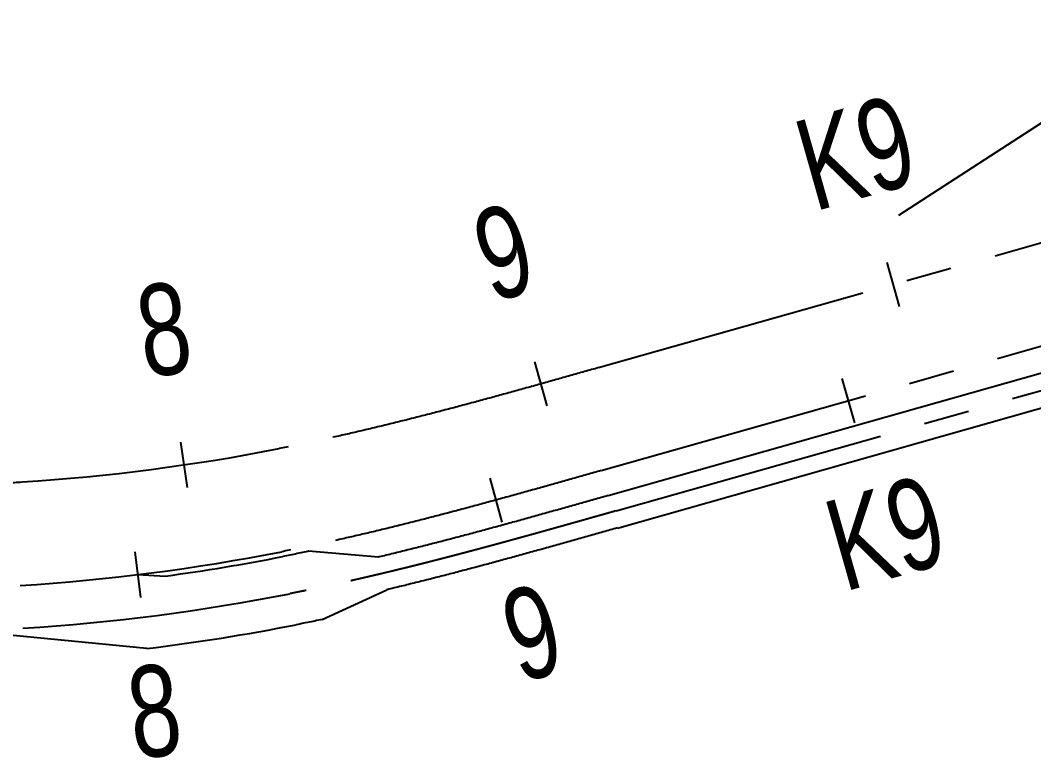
# Model space of a CAD drawing. Header units: millimetres. Extents: x 29316 to 52938, y 29851 to 35526.
# Drawn here: x 38378.1 to 38654.9, y 32700.1 to 32901.9 of the extents above; entities that cross this region are included whole.
import ezdxf
from ezdxf.enums import TextEntityAlignment as Align

# ---------------------------------------------------------------- set-up
doc = ezdxf.new("R2010")
doc.units = ezdxf.units.MM
doc.header["$MEASUREMENT"] = 0
doc.linetypes.add('CENTER2', pattern=[1.125, 0.75, -0.125, 0.125, -0.125])
doc.layers.get('0').update_dxf_attribs({"linetype": 'CONTINUOUS'})
for name, color, linetype in [('D-道路-车行道边线', 5, 'CONTINUOUS'), ('标注_桩号', 2, 'CONTINUOUS'), ('道路中线_A', 7, 'CONTINUOUS')]:
    doc.layers.add(name, color=color, linetype=linetype)
doc.styles.get("Standard").update_dxf_attribs({"font": 'rc9.shx', "width": 0.75, "height": 6, "bigfont": 'hztxt.shx'})

msp = doc.modelspace()

# ---------------------------------------------------------------- linework, layer by layer
at = {"color": 1, "linetype": 'CENTER2', "ltscale": 100}
for p, q in [((38536.04, 32806.99), (38734.74, 32863.17)), ((38536.73, 32778.84), (38726.06, 32832.5))]:
    msp.add_line(p, q, dxfattribs=at)
at = {"color": 1, "linetype": 'CENTER2', "ltscale": 100, "flags": 128}
for points in [[(38536.04, 32806.99), (38535.56, 32806.85), (38535.08, 32806.71), (38534.59, 32806.58), (38534.11, 32806.44), (38533.63, 32806.31), (38533.15, 32806.17), (38532.67, 32806.03), (38532.19, 32805.9), (38531.71, 32805.76), (38531.23, 32805.63), (38530.74, 32805.49), (38530.26, 32805.36), (38529.78, 32805.22), (38529.3, 32805.08), (38528.82, 32804.95), (38528.34, 32804.81), (38527.86, 32804.68), (38527.38, 32804.54), (38526.9, 32804.4), (38526.41, 32804.27), (38525.93, 32804.13), (38525.45, 32804), (38524.97, 32803.86), (38524.49, 32803.73), (38524.01, 32803.59), (38523.53, 32803.46), (38523.04, 32803.32), (38522.56, 32803.19), (38522.08, 32803.05), (38521.6, 32802.92), (38521.12, 32802.78), (38520.64, 32802.65), (38520.16, 32802.51), (38519.67, 32802.38), (38519.19, 32802.24), (38518.71, 32802.11), (38518.23, 32801.97), (38517.75, 32801.84), (38517.27, 32801.7), (38516.78, 32801.57), (38516.3, 32801.44), (38515.82, 32801.3), (38515.34, 32801.17), (38514.86, 32801.04), (38514.38, 32800.9), (38513.89, 32800.77), (38513.41, 32800.63), (38512.93, 32800.5), (38512.45, 32800.37), (38511.97, 32800.24), (38511.48, 32800.1), (38511, 32799.97), (38510.52, 32799.84), (38510.04, 32799.7), (38509.56, 32799.57), (38509.07, 32799.44), (38508.59, 32799.31), (38508.11, 32799.18), (38507.63, 32799.04), (38507.15, 32798.91), (38506.66, 32798.78), (38506.18, 32798.65), (38505.7, 32798.52), (38505.22, 32798.39), (38504.73, 32798.25), (38504.25, 32798.12), (38503.77, 32797.99), (38503.28, 32797.86), (38502.8, 32797.73), (38502.32, 32797.6), (38501.84, 32797.47), (38501.35, 32797.34), (38500.87, 32797.21), (38500.39, 32797.08), (38499.9, 32796.95), (38499.42, 32796.82), (38498.94, 32796.7), (38498.46, 32796.57), (38497.97, 32796.44), (38497.49, 32796.31), (38497.01, 32796.18), (38496.52, 32796.05), (38496.04, 32795.93), (38495.56, 32795.8), (38495.07, 32795.67), (38494.59, 32795.54), (38494.11, 32795.42), (38493.62, 32795.29), (38493.14, 32795.16), (38492.65, 32795.04), (38492.17, 32794.91), (38491.69, 32794.79), (38491.2, 32794.66), (38490.72, 32794.54), (38490.23, 32794.41), (38489.75, 32794.28), (38489.27, 32794.16), (38488.78, 32794.04), (38488.3, 32793.91), (38487.81, 32793.79), (38487.33, 32793.66), (38486.84, 32793.54), (38486.36, 32793.42), (38485.87, 32793.29), (38485.39, 32793.17), (38484.91, 32793.05), (38484.42, 32792.93), (38483.94, 32792.8), (38483.45, 32792.68), (38482.97, 32792.56), (38482.48, 32792.44), (38482, 32792.32), (38481.51, 32792.2), (38481.02, 32792.08), (38480.54, 32791.96), (38480.05, 32791.84), (38479.57, 32791.72), (38479.08, 32791.6), (38478.6, 32791.48), (38478.11, 32791.36), (38477.63, 32791.24), (38477.14, 32791.13), (38476.65, 32791.01), (38476.17, 32790.89), (38475.68, 32790.77), (38475.2, 32790.66), (38474.71, 32790.54), (38474.22, 32790.42), (38473.74, 32790.31), (38473.25, 32790.19), (38472.76, 32790.08), (38472.28, 32789.96), (38471.79, 32789.85), (38471.3, 32789.73), (38470.82, 32789.62), (38470.33, 32789.51), (38469.84, 32789.39), (38469.36, 32789.28), (38468.87, 32789.17), (38468.38, 32789.06), (38467.89, 32788.94), (38467.41, 32788.83), (38466.92, 32788.72), (38466.43, 32788.61), (38465.94, 32788.5), (38465.46, 32788.39), (38464.97, 32788.28), (38464.48, 32788.17), (38463.99, 32788.06), (38463.5, 32787.95), (38463.02, 32787.84), (38462.53, 32787.74), (38462.04, 32787.63), (38461.55, 32787.52), (38461.06, 32787.41), (38460.57, 32787.31), (38460.09, 32787.2), (38459.6, 32787.1), (38459.11, 32786.99), (38458.62, 32786.89), (38458.13, 32786.78), (38457.64, 32786.68), (38457.15, 32786.57), (38456.66, 32786.47), (38456.17, 32786.37), (38455.68, 32786.27), (38455.19, 32786.16), (38454.71, 32786.06), (38454.22, 32785.96), (38453.73, 32785.86), (38453.24, 32785.76), (38452.75, 32785.66), (38452.26, 32785.56), (38451.77, 32785.46), (38451.28, 32785.36), (38450.79, 32785.26), (38450.3, 32785.17), (38449.81, 32785.07), (38449.31, 32784.97), (38448.82, 32784.87), (38448.82, 32784.87)], [(38536.73, 32778.84), (38536.25, 32778.71), (38535.77, 32778.57), (38535.29, 32778.44), (38534.8, 32778.3), (38534.32, 32778.16), (38533.84, 32778.03), (38533.36, 32777.89), (38532.88, 32777.75), (38532.4, 32777.62), (38531.92, 32777.48), (38531.44, 32777.35), (38530.96, 32777.21), (38530.47, 32777.07), (38529.99, 32776.94), (38529.51, 32776.8), (38529.03, 32776.66), (38528.55, 32776.53), (38528.07, 32776.39), (38527.59, 32776.26), (38527.11, 32776.12), (38526.63, 32775.99), (38526.14, 32775.85), (38525.66, 32775.71), (38525.18, 32775.58), (38524.7, 32775.44), (38524.22, 32775.31), (38523.74, 32775.17), (38523.26, 32775.04), (38522.77, 32774.9), (38522.29, 32774.77), (38521.81, 32774.63), (38521.33, 32774.5), (38520.85, 32774.36), (38520.37, 32774.23), (38519.89, 32774.09), (38519.4, 32773.96), (38518.92, 32773.82), (38518.44, 32773.69), (38517.96, 32773.55), (38517.48, 32773.42), (38517, 32773.28), (38516.52, 32773.15), (38516.03, 32773.01), (38515.55, 32772.88), (38515.07, 32772.75), (38514.59, 32772.61), (38514.11, 32772.48), (38513.62, 32772.35), (38513.14, 32772.21), (38512.66, 32772.08), (38512.18, 32771.95), (38511.7, 32771.81), (38511.22, 32771.68), (38510.73, 32771.55), (38510.25, 32771.41), (38509.77, 32771.28), (38509.29, 32771.15), (38508.8, 32771.02), (38508.32, 32770.88), (38507.84, 32770.75), (38507.36, 32770.62), (38506.88, 32770.49), (38506.39, 32770.36), (38505.91, 32770.23), (38505.43, 32770.1), (38504.95, 32769.96), (38504.46, 32769.83), (38503.98, 32769.7), (38503.5, 32769.57), (38503.02, 32769.44), (38502.53, 32769.31), (38502.05, 32769.18), (38501.57, 32769.05), (38501.08, 32768.92), (38500.6, 32768.79), (38500.12, 32768.66), (38499.64, 32768.53), (38499.15, 32768.4), (38498.67, 32768.28), (38498.19, 32768.15), (38497.7, 32768.02), (38497.22, 32767.89), (38496.74, 32767.76), (38496.25, 32767.63), (38495.77, 32767.51), (38495.29, 32767.38), (38494.8, 32767.25), (38494.32, 32767.12), (38493.83, 32767), (38493.35, 32766.87), (38492.87, 32766.75), (38492.38, 32766.62), (38491.9, 32766.49), (38491.42, 32766.37), (38490.93, 32766.24), (38490.45, 32766.12), (38489.96, 32765.99), (38489.48, 32765.87), (38489, 32765.74), (38488.51, 32765.62), (38488.03, 32765.49), (38487.54, 32765.37), (38487.06, 32765.25), (38486.57, 32765.12), (38486.09, 32765), (38485.6, 32764.88), (38485.12, 32764.76), (38484.63, 32764.63), (38484.15, 32764.51), (38483.66, 32764.39), (38483.18, 32764.27), (38482.69, 32764.15), (38482.21, 32764.03), (38481.72, 32763.91), (38481.24, 32763.79), (38480.75, 32763.67), (38480.27, 32763.55), (38479.78, 32763.43), (38479.3, 32763.31), (38478.81, 32763.19), (38478.32, 32763.07), (38477.84, 32762.95), (38477.35, 32762.83), (38476.87, 32762.72), (38476.38, 32762.6), (38475.9, 32762.48), (38475.41, 32762.36), (38474.92, 32762.25), (38474.44, 32762.13), (38473.95, 32762.02), (38473.46, 32761.9), (38472.98, 32761.79), (38472.49, 32761.67), (38472, 32761.56), (38471.52, 32761.44), (38471.03, 32761.33), (38470.54, 32761.21), (38470.06, 32761.1), (38469.57, 32760.99), (38469.08, 32760.88), (38468.59, 32760.76), (38468.11, 32760.65), (38467.62, 32760.54), (38467.13, 32760.43), (38466.64, 32760.32), (38466.16, 32760.21), (38465.67, 32760.1), (38465.18, 32759.99), (38464.69, 32759.88), (38464.21, 32759.77), (38463.72, 32759.66), (38463.23, 32759.55), (38462.74, 32759.45), (38462.25, 32759.34), (38461.76, 32759.23), (38461.28, 32759.12), (38460.79, 32759.02), (38460.3, 32758.91), (38459.81, 32758.81), (38459.32, 32758.7), (38458.83, 32758.6), (38458.34, 32758.49), (38457.85, 32758.39), (38457.37, 32758.28), (38456.88, 32758.18), (38456.39, 32758.08), (38455.9, 32757.98), (38455.41, 32757.87), (38454.92, 32757.77), (38454.43, 32757.67), (38453.94, 32757.57), (38453.45, 32757.47), (38452.96, 32757.37), (38452.47, 32757.27), (38451.98, 32757.17), (38451.49, 32757.07), (38451, 32756.98), (38450.51, 32756.88), (38450.02, 32756.78), (38449.53, 32756.68), (38449.53, 32756.68)], [(38288.65, 32774.81), (38289.15, 32774.8), (38289.65, 32774.79), (38290.15, 32774.78), (38290.65, 32774.77), (38291.15, 32774.76), (38291.65, 32774.76), (38292.15, 32774.75), (38292.65, 32774.74), (38293.15, 32774.73), (38293.65, 32774.72), (38294.15, 32774.71), (38294.65, 32774.71), (38295.15, 32774.7), (38295.65, 32774.69), (38296.15, 32774.68), (38296.65, 32774.67), (38297.15, 32774.66), (38297.65, 32774.66), (38298.15, 32774.65), (38298.65, 32774.64), (38299.15, 32774.63), (38299.65, 32774.62), (38300.15, 32774.62), (38300.65, 32774.61), (38301.15, 32774.6), (38301.65, 32774.59), (38302.15, 32774.59), (38302.65, 32774.58), (38303.15, 32774.57), (38303.64, 32774.56), (38304.14, 32774.56), (38304.64, 32774.55), (38305.14, 32774.54), (38305.64, 32774.54), (38306.14, 32774.53), (38306.64, 32774.52), (38307.14, 32774.52), (38307.64, 32774.51), (38308.14, 32774.5), (38308.64, 32774.5), (38309.14, 32774.49), (38309.64, 32774.48), (38310.14, 32774.48), (38310.64, 32774.47), (38311.14, 32774.46), (38311.64, 32774.46), (38312.14, 32774.45), (38312.64, 32774.45), (38313.14, 32774.44), (38313.64, 32774.44), (38314.14, 32774.43), (38314.64, 32774.43), (38315.14, 32774.42), (38315.64, 32774.42), (38316.14, 32774.41), (38316.64, 32774.41), (38317.14, 32774.4), (38317.64, 32774.4), (38318.14, 32774.39), (38318.64, 32774.39), (38319.14, 32774.39), (38319.64, 32774.38), (38320.14, 32774.38), (38320.64, 32774.38), (38321.14, 32774.37), (38321.64, 32774.37), (38322.14, 32774.37), (38322.64, 32774.36), (38323.14, 32774.36), (38323.64, 32774.36), (38324.14, 32774.36), (38324.64, 32774.36), (38325.14, 32774.35), (38325.64, 32774.35), (38326.14, 32774.35), (38326.64, 32774.35), (38327.14, 32774.35), (38327.64, 32774.35), (38328.14, 32774.35), (38328.64, 32774.35), (38329.14, 32774.35), (38329.64, 32774.35), (38330.14, 32774.35), (38330.64, 32774.35), (38331.14, 32774.35), (38331.64, 32774.35), (38332.14, 32774.35), (38332.64, 32774.35), (38333.14, 32774.35), (38333.64, 32774.35), (38334.14, 32774.36), (38334.64, 32774.36), (38335.14, 32774.36), (38335.64, 32774.36), (38336.14, 32774.37), (38336.64, 32774.37), (38337.14, 32774.37), (38337.64, 32774.38), (38338.14, 32774.38), (38338.64, 32774.38), (38339.14, 32774.39), (38339.64, 32774.39), (38340.14, 32774.4), (38340.64, 32774.4), (38341.14, 32774.41), (38341.64, 32774.41), (38342.14, 32774.42), (38342.64, 32774.43), (38343.14, 32774.43), (38343.64, 32774.44), (38344.14, 32774.45), (38344.64, 32774.45), (38345.14, 32774.46), (38345.64, 32774.47), (38346.14, 32774.48), (38346.64, 32774.48), (38347.14, 32774.49), (38347.64, 32774.5), (38348.14, 32774.51), (38348.64, 32774.52), (38349.14, 32774.53), (38349.64, 32774.54), (38350.14, 32774.55), (38350.64, 32774.56), (38351.14, 32774.57), (38351.64, 32774.59), (38352.14, 32774.6), (38352.64, 32774.61), (38353.14, 32774.62), (38353.64, 32774.63), (38354.14, 32774.65), (38354.64, 32774.66), (38355.14, 32774.67), (38355.64, 32774.69), (38356.14, 32774.7), (38356.64, 32774.72), (38357.14, 32774.73), (38357.64, 32774.75), (38358.14, 32774.76), (38358.64, 32774.78), (38359.14, 32774.8), (38359.64, 32774.81), (38360.14, 32774.83), (38360.64, 32774.85), (38361.14, 32774.87), (38361.64, 32774.88), (38362.14, 32774.9), (38362.64, 32774.92), (38363.14, 32774.94), (38363.64, 32774.96), (38364.14, 32774.98), (38364.64, 32775), (38365.13, 32775.02), (38365.63, 32775.04), (38366.13, 32775.07), (38366.63, 32775.09), (38367.13, 32775.11), (38367.63, 32775.13), (38368.13, 32775.16), (38368.63, 32775.18), (38369.13, 32775.2), (38369.63, 32775.23), (38370.13, 32775.25), (38370.63, 32775.28), (38371.13, 32775.3), (38371.63, 32775.33), (38372.13, 32775.36), (38372.63, 32775.38), (38373.13, 32775.41), (38373.62, 32775.44), (38374.12, 32775.47), (38374.62, 32775.5), (38375.12, 32775.53), (38375.62, 32775.56), (38376.12, 32775.59), (38376.62, 32775.62), (38377.12, 32775.65), (38377.62, 32775.68), (38378.12, 32775.71), (38378.62, 32775.74), (38378.62, 32775.74)]]:
    msp.add_lwpolyline(points, dxfattribs=at)
at = {"color": 1, "linetype": 'CENTER2', "ltscale": 100}
for centre, start, end in [((38342.92, 33324.58), 273.7212, 281.1018), ((38343.33, 33296.33), 273.6259, 281.1332)]:
    msp.add_arc(centre, 550, start, end, dxfattribs=at)
at = {"layer": 'D-道路-车行道边线'}
for p, q in [((38700.22, 32901.94), (38617.98, 32848.57)), ((38538.66, 32772.01), (38728, 32825.66)), ((38541.17, 32763.16), (38730.51, 32816.81)), ((38475.94, 32755.21), (38456.82, 32756.79)), ((38410.16, 32750.41), (38417.81, 32750.04)), ((38460.57, 32738.16), (38478.22, 32746.29)), ((38412.63, 32730.21), (38363.32, 32734.98))]:
    msp.add_line(p, q, dxfattribs=at)
for points in [[(38538.66, 32772.03), (38538.18, 32771.89), (38537.7, 32771.75), (38537.22, 32771.62), (38536.74, 32771.48), (38536.25, 32771.35), (38535.77, 32771.21), (38535.29, 32771.07), (38534.81, 32770.94), (38534.33, 32770.8), (38533.85, 32770.66), (38533.37, 32770.53), (38532.89, 32770.39), (38532.4, 32770.25), (38531.92, 32770.12), (38531.44, 32769.98), (38530.96, 32769.85), (38530.48, 32769.71), (38530, 32769.57), (38529.51, 32769.44), (38529.03, 32769.3), (38528.55, 32769.17), (38528.07, 32769.03), (38527.59, 32768.89), (38527.1, 32768.76), (38526.62, 32768.62), (38526.14, 32768.49), (38525.66, 32768.35), (38525.18, 32768.22), (38524.69, 32768.08), (38524.21, 32767.94), (38523.73, 32767.81), (38523.25, 32767.67), (38522.76, 32767.54), (38522.28, 32767.4), (38521.8, 32767.27), (38521.32, 32767.13), (38520.83, 32767), (38520.35, 32766.86), (38519.87, 32766.73), (38519.38, 32766.59), (38518.9, 32766.46), (38518.42, 32766.32), (38517.93, 32766.19), (38517.45, 32766.05), (38516.97, 32765.92), (38516.48, 32765.79), (38516, 32765.65), (38515.52, 32765.52), (38515.03, 32765.38), (38514.55, 32765.25), (38514.07, 32765.12), (38513.58, 32764.98), (38513.1, 32764.85), (38512.62, 32764.72), (38512.13, 32764.58), (38511.65, 32764.45), (38511.16, 32764.32), (38510.68, 32764.18), (38510.2, 32764.05), (38509.71, 32763.92), (38509.23, 32763.79), (38508.74, 32763.65), (38508.26, 32763.52), (38507.77, 32763.39), (38507.29, 32763.26), (38506.8, 32763.13), (38506.32, 32762.99), (38505.83, 32762.86), (38505.35, 32762.73), (38504.86, 32762.6), (38504.38, 32762.47), (38503.89, 32762.34), (38503.41, 32762.21), (38502.92, 32762.08), (38502.44, 32761.95), (38501.95, 32761.82), (38501.47, 32761.69), (38500.98, 32761.56), (38500.49, 32761.43), (38500.01, 32761.3), (38499.52, 32761.17), (38499.04, 32761.04), (38498.55, 32760.91), (38498.06, 32760.78), (38497.58, 32760.66), (38497.09, 32760.53), (38496.6, 32760.4), (38496.12, 32760.27), (38495.63, 32760.14), (38495.14, 32760.02), (38494.66, 32759.89), (38494.17, 32759.76), (38493.68, 32759.64), (38493.2, 32759.51), (38492.71, 32759.38), (38492.22, 32759.26), (38491.73, 32759.13), (38491.25, 32759.01), (38490.76, 32758.88), (38490.27, 32758.75), (38489.78, 32758.63), (38489.3, 32758.51), (38488.81, 32758.38), (38488.32, 32758.26), (38487.83, 32758.13), (38487.34, 32758.01), (38486.85, 32757.89), (38486.37, 32757.76), (38485.88, 32757.64), (38485.39, 32757.52), (38484.9, 32757.39), (38484.41, 32757.27), (38483.92, 32757.15), (38483.43, 32757.03), (38482.94, 32756.91), (38482.45, 32756.79), (38481.96, 32756.67), (38481.47, 32756.55), (38480.99, 32756.43), (38480.5, 32756.31), (38480.01, 32756.19), (38479.52, 32756.07), (38479.03, 32755.95), (38478.54, 32755.83), (38478.04, 32755.71), (38477.55, 32755.59), (38477.06, 32755.47), (38476.57, 32755.36), (38476.08, 32755.24), (38475.94, 32755.21)], [(38541.17, 32763.18), (38540.69, 32763.04), (38540.21, 32762.9), (38539.73, 32762.77), (38539.24, 32762.63), (38538.76, 32762.49), (38538.28, 32762.36), (38537.8, 32762.22), (38537.32, 32762.08), (38536.84, 32761.95), (38536.35, 32761.81), (38535.87, 32761.68), (38535.39, 32761.54), (38534.91, 32761.4), (38534.43, 32761.27), (38533.94, 32761.13), (38533.46, 32760.99), (38532.98, 32760.86), (38532.5, 32760.72), (38532.01, 32760.58), (38531.53, 32760.45), (38531.05, 32760.31), (38530.57, 32760.18), (38530.08, 32760.04), (38529.6, 32759.9), (38529.12, 32759.77), (38528.63, 32759.63), (38528.15, 32759.49), (38527.67, 32759.36), (38527.18, 32759.22), (38526.7, 32759.09), (38526.22, 32758.95), (38525.73, 32758.82), (38525.25, 32758.68), (38524.76, 32758.54), (38524.28, 32758.41), (38523.8, 32758.27), (38523.31, 32758.14), (38522.83, 32758), (38522.34, 32757.87), (38521.86, 32757.73), (38521.37, 32757.6), (38520.89, 32757.46), (38520.4, 32757.33), (38519.92, 32757.19), (38519.43, 32757.06), (38518.95, 32756.92), (38518.46, 32756.79), (38517.98, 32756.65), (38517.49, 32756.52), (38517, 32756.38), (38516.52, 32756.25), (38516.03, 32756.11), (38515.55, 32755.98), (38515.06, 32755.85), (38514.57, 32755.71), (38514.09, 32755.58), (38513.6, 32755.44), (38513.11, 32755.31), (38512.63, 32755.18), (38512.14, 32755.04), (38511.65, 32754.91), (38511.17, 32754.78), (38510.68, 32754.65), (38510.19, 32754.51), (38509.7, 32754.38), (38509.22, 32754.25), (38508.73, 32754.12), (38508.24, 32753.98), (38507.75, 32753.85), (38507.26, 32753.72), (38506.78, 32753.59), (38506.29, 32753.46), (38505.8, 32753.32), (38505.31, 32753.19), (38504.82, 32753.06), (38504.33, 32752.93), (38503.84, 32752.8), (38503.35, 32752.67), (38502.86, 32752.54), (38502.38, 32752.41), (38501.89, 32752.28), (38501.4, 32752.15), (38500.91, 32752.02), (38500.42, 32751.89), (38499.93, 32751.76), (38499.44, 32751.63), (38498.95, 32751.5), (38498.45, 32751.37), (38497.96, 32751.24), (38497.47, 32751.12), (38496.98, 32750.99), (38496.49, 32750.86), (38496, 32750.73), (38495.51, 32750.6), (38495.02, 32750.48), (38494.53, 32750.35), (38494.03, 32750.22), (38493.54, 32750.1), (38493.05, 32749.97), (38492.56, 32749.84), (38492.07, 32749.72), (38491.57, 32749.59), (38491.08, 32749.47), (38490.59, 32749.34), (38490.09, 32749.22), (38489.6, 32749.09), (38489.11, 32748.97), (38488.62, 32748.84), (38488.12, 32748.72), (38487.63, 32748.59), (38487.13, 32748.47), (38486.64, 32748.35), (38486.15, 32748.22), (38485.65, 32748.1), (38485.16, 32747.98), (38484.66, 32747.86), (38484.17, 32747.73), (38483.67, 32747.61), (38483.18, 32747.49), (38482.68, 32747.37), (38482.19, 32747.25), (38481.69, 32747.13), (38481.2, 32747.01), (38480.7, 32746.89), (38480.2, 32746.77), (38479.71, 32746.65), (38479.21, 32746.53), (38478.72, 32746.41), (38478.22, 32746.29)], [(38456.82, 32756.79), (38456.66, 32756.76), (38456.17, 32756.65), (38455.68, 32756.55), (38455.19, 32756.45), (38454.7, 32756.35), (38454.21, 32756.25), (38453.72, 32756.15), (38453.23, 32756.05), (38452.74, 32755.95), (38452.25, 32755.85), (38451.75, 32755.75), (38451.26, 32755.65), (38450.77, 32755.55), (38450.28, 32755.46), (38449.79, 32755.36)], [(38460.57, 32738.16), (38460.06, 32738.06), (38459.56, 32737.95), (38459.05, 32737.85), (38458.54, 32737.74), (38458.04, 32737.64), (38457.53, 32737.53), (38457.02, 32737.43), (38456.51, 32737.33), (38456.01, 32737.22), (38455.5, 32737.12), (38454.99, 32737.02), (38454.48, 32736.92), (38453.97, 32736.82), (38453.47, 32736.72)]]:
    msp.add_lwpolyline(points, dxfattribs=at)
for radius, start in [(551.35, 277.7635), (570.35, 276.9792)]:
    msp.add_arc((38343.33, 33296.33), radius, start, 281.1332, dxfattribs=at)
at = {"layer": '标注_桩号'}
for p, q in [((38614.75, 32835.74), (38618.15, 32823.71)), ((38518.53, 32808.55), (38521.9, 32796.51)), ((38602.49, 32803.98), (38605.9, 32791.95)), ((38421.86, 32786.59), (38423.68, 32774.23)), ((38506.31, 32776.81), (38509.61, 32764.76)), ((38409.4, 32756.61), (38410.92, 32744.21))]:
    msp.add_line(p, q, dxfattribs=at)
at = {"layer": '道路中线_A', "color": 6, "linetype": 'CENTER2', "ltscale": 100}
msp.add_line((38540.87, 32767.86), (38729.56, 32821.33), dxfattribs=at)
at = {"layer": '道路中线_A', "color": 6, "linetype": 'CENTER2', "ltscale": 100, "flags": 128}
msp.add_lwpolyline([(38540.87, 32767.86), (38540.38, 32767.72, 0.000002), (38539.89, 32767.58, 0.000003), (38539.4, 32767.44, 0.000004), (38538.91, 32767.3, 0.000006), (38538.41, 32767.16, 0.000007), (38537.92, 32767.02, 0.000008), (38537.43, 32766.88, 0.000009), (38536.94, 32766.74, 0.000011), (38536.45, 32766.6, 0.000012), (38535.96, 32766.46, 0.000013), (38535.46, 32766.33, 0.000015), (38534.97, 32766.19, 0.000016), (38534.48, 32766.05, 0.000017), (38533.99, 32765.91, 0.000018), (38533.5, 32765.77, 0.00002), (38533, 32765.63, 0.000021), (38532.51, 32765.49, 0.000022), (38532.02, 32765.35, 0.000023), (38531.53, 32765.21, 0.000025), (38531.04, 32765.07, 0.000026), (38530.55, 32764.94, 0.000027), (38530.05, 32764.8, 0.000028), (38529.56, 32764.66, 0.00003), (38529.07, 32764.52, 0.000031), (38528.58, 32764.38, 0.000032), (38528.09, 32764.24, 0.000033), (38527.59, 32764.1, 0.000035), (38527.1, 32763.97, 0.000036), (38526.61, 32763.83, 0.000037), (38526.12, 32763.69, 0.000039), (38525.63, 32763.55, 0.00004), (38525.13, 32763.41, 0.000041), (38524.64, 32763.28, 0.000042), (38524.15, 32763.14, 0.000044), (38523.66, 32763, 0.000045), (38523.17, 32762.86, 0.000046), (38522.67, 32762.72, 0.000047), (38522.18, 32762.59, 0.000049), (38521.69, 32762.45, 0.00005), (38521.2, 32762.31, 0.000051), (38520.71, 32762.17, 0.000052), (38520.21, 32762.04, 0.000054), (38519.72, 32761.9, 0.000055), (38519.23, 32761.76, 0.000056), (38518.74, 32761.63, 0.000057), (38518.24, 32761.49, 0.000059), (38517.75, 32761.35, 0.00006), (38517.26, 32761.22, 0.000061), (38516.77, 32761.08, 0.000063), (38516.27, 32760.94, 0.000064), (38515.78, 32760.81, 0.000065), (38515.29, 32760.67, 0.000066), (38514.8, 32760.54, 0.000068), (38514.3, 32760.4, 0.000069), (38513.81, 32760.26, 0.00007), (38513.32, 32760.13, 0.000071), (38512.83, 32759.99, 0.000073), (38512.33, 32759.86, 0.000074), (38511.84, 32759.72, 0.000075), (38511.35, 32759.59, 0.000076), (38510.85, 32759.45, 0.000078), (38510.36, 32759.32, 0.000079), (38509.87, 32759.18, 0.00008), (38509.38, 32759.05, 0.000082), (38508.88, 32758.92, 0.000083), (38508.39, 32758.78, 0.000084), (38507.9, 32758.65, 0.000085), (38507.4, 32758.51, 0.000087), (38506.91, 32758.38, 0.000088), (38506.42, 32758.25, 0.000089), (38505.92, 32758.11, 0.00009), (38505.43, 32757.98, 0.000092), (38504.94, 32757.85, 0.000093), (38504.44, 32757.72, 0.000094), (38503.95, 32757.58, 0.000095), (38503.46, 32757.45, 0.000097), (38502.96, 32757.32, 0.000098), (38502.47, 32757.19, 0.000099), (38501.97, 32757.06, 0.0001), (38501.48, 32756.92, 0.000102), (38500.99, 32756.79, 0.000103), (38500.49, 32756.66, 0.000104), (38500, 32756.53, 0.000106), (38499.5, 32756.4, 0.000107), (38499.01, 32756.27, 0.000108), (38498.52, 32756.14, 0.000109), (38498.02, 32756.01, 0.000111), (38497.53, 32755.88, 0.000112), (38497.03, 32755.75, 0.000113), (38496.54, 32755.62, 0.000114), (38496.04, 32755.49, 0.000116), (38495.55, 32755.36, 0.000117), (38495.06, 32755.23, 0.000118), (38494.56, 32755.11, 0.000119), (38494.07, 32754.98, 0.000121), (38493.57, 32754.85, 0.000122), (38493.08, 32754.72, 0.000123), (38492.58, 32754.59, 0.000124), (38492.09, 32754.47, 0.000126), (38491.59, 32754.34, 0.000127), (38491.1, 32754.21, 0.000128), (38490.6, 32754.09, 0.00013), (38490.11, 32753.96, 0.000131), (38489.61, 32753.84, 0.000132), (38489.12, 32753.71, 0.000133), (38488.62, 32753.58, 0.000135), (38488.13, 32753.46, 0.000136), (38487.63, 32753.33, 0.000137), (38487.13, 32753.21, 0.000138), (38486.64, 32753.09, 0.00014), (38486.14, 32752.96, 0.000141), (38485.65, 32752.84, 0.000142), (38485.15, 32752.71, 0.000143), (38484.66, 32752.59, 0.000145), (38484.16, 32752.47, 0.000146), (38483.66, 32752.34, 0.000147), (38483.17, 32752.22, 0.000148), (38482.67, 32752.1, 0.00015), (38482.17, 32751.98, 0.000151), (38481.68, 32751.86, 0.000152), (38481.18, 32751.74, 0.000154), (38480.68, 32751.62, 0.000155), (38480.19, 32751.49, 0.000156), (38479.69, 32751.37, 0.000157), (38479.19, 32751.25, 0.000159), (38478.7, 32751.13, 0.00016), (38478.2, 32751.02, 0.000161), (38477.7, 32750.9, 0.000162), (38477.21, 32750.78, 0.000164), (38476.71, 32750.66, 0.000165), (38476.21, 32750.54, 0.000166), (38475.72, 32750.42, 0.000167), (38475.22, 32750.31, 0.000169), (38474.72, 32750.19, 0.00017), (38474.22, 32750.07, 0.000171), (38473.73, 32749.96, 0.000172), (38473.23, 32749.84, 0.000174), (38472.73, 32749.72, 0.000175), (38472.23, 32749.61, 0.000176), (38471.73, 32749.49, 0.000178), (38471.24, 32749.38, 0.000179), (38470.74, 32749.27, 0.00018), (38470.24, 32749.15, 0.000181), (38469.74, 32749.04, 0.000183), (38469.24, 32748.92, 0.000184), (38468.75, 32748.81, 0.000185), (38468.25, 32748.7, 0.000186), (38467.75, 32748.59, 0.000188), (38467.25, 32748.48, 0.000189), (38466.75, 32748.36, 0.00019), (38466.25, 32748.25, 0.000191), (38465.75, 32748.14, 0.000193), (38465.25, 32748.03, 0.000194), (38464.76, 32747.92, 0.000195), (38464.26, 32747.81, 0.000196), (38463.76, 32747.7, 0.000198), (38463.26, 32747.6, 0.000199), (38462.76, 32747.49, 0.0002), (38462.26, 32747.38, 0.000202), (38461.76, 32747.27, 0.000203), (38461.26, 32747.16, 0.000204), (38460.76, 32747.06, 0.000205), (38460.26, 32746.95, 0.000207), (38459.76, 32746.85, 0.000208), (38459.26, 32746.74, 0.000209), (38458.76, 32746.64, 0.00021), (38458.26, 32746.53, 0.000212), (38457.76, 32746.43, 0.000213), (38457.26, 32746.32, 0.000214), (38456.76, 32746.22, 0.000215), (38456.26, 32746.12, 0.000217), (38455.76, 32746.01, 0.000218), (38455.26, 32745.91, 0.000219), (38454.76, 32745.81, 0.00022), (38454.25, 32745.71, 0.000222), (38453.75, 32745.61, 0.000223), (38453.25, 32745.51, 0.000224), (38452.75, 32745.41, 0.000226), (38452.25, 32745.31, 0.000227), (38451.75, 32745.21)], format="xyb", dxfattribs=at)
at = {"layer": '道路中线_A', "color": 6, "linetype": 'CENTER2', "ltscale": 100}
msp.add_arc((38343.33, 33296.33), 561.69, 273.6259, 281.1296, dxfattribs=at)

# ---------------------------------------------------------------- texts
at = {"layer": '标注_桩号', "width": 0.75}
for s, rotation, p in [('K9', 15.7897, (38609.65, 32853.78)), ('9', 15.6333, (38513.48, 32826.6)), ('8', 8.3479, (38419.14, 32805.14)), ('K9', 15.8211, (38617.83, 32749.86)), ('9', 15.3045, (38521.16, 32722.56)), ('8', 6.9792, (38416.23, 32700.78))]:
    msp.add_text(s, height=25, rotation=rotation, dxfattribs=at).set_placement(p, align=Align.CENTER)

doc.saveas('drawing.dxf')
